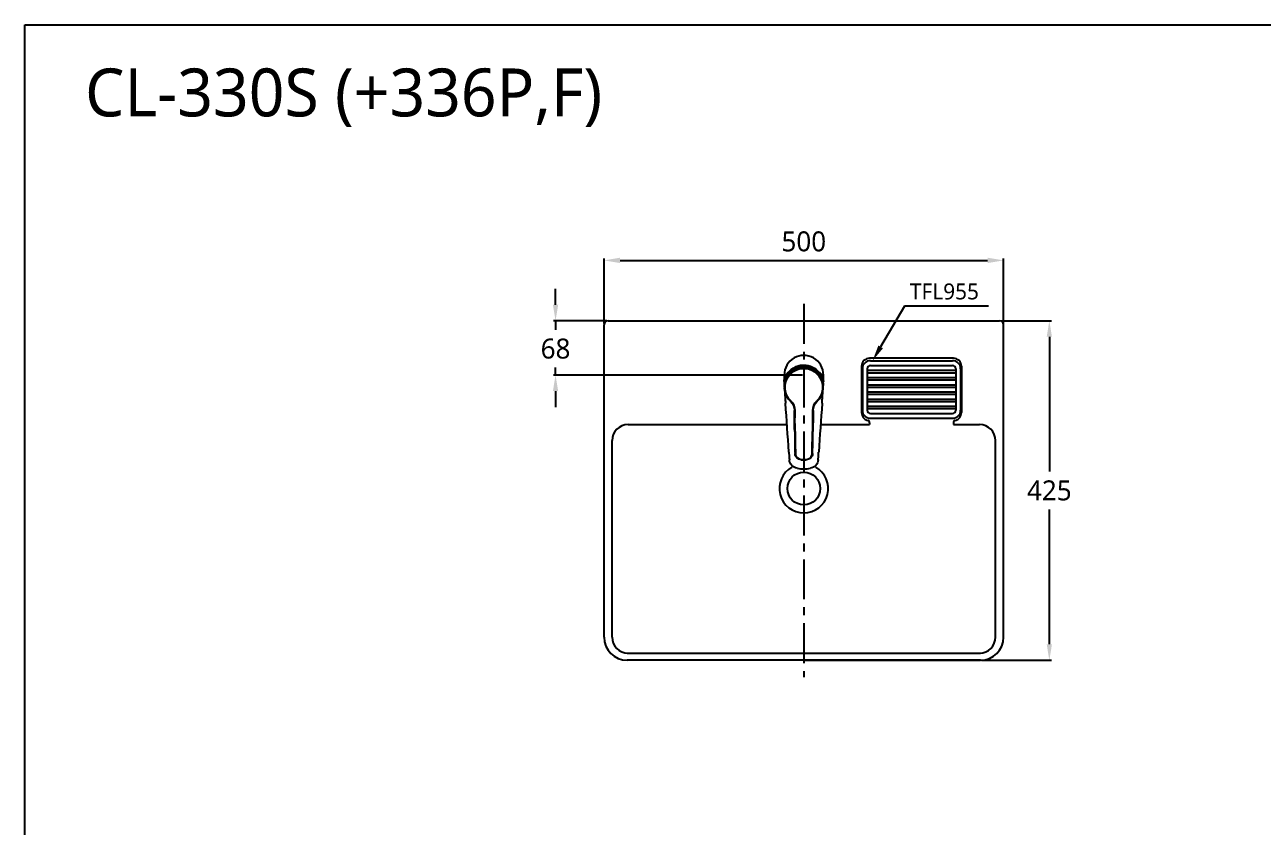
# Model space of a CAD drawing. Extents: x 3549 to 6649, y -51 to 2049.
# Drawn here: x 3549 to 5099, y 1045 to 2049 of the extents above; entities that cross this region are included whole.
import ezdxf

# ---------------------------------------------------------------- set-up
doc = ezdxf.new("R2010")
doc.units = 0
doc.header["$LTSCALE"] = 20
doc.header["$MEASUREMENT"] = 0
doc.linetypes.add('CENTER', pattern=[2, 1.25, -0.25, 0.25, -0.25])
doc.layers.get('0').update_dxf_attribs({"linetype": 'CONTINUOUS'})
doc.layers.get('DEFPOINTS').update_dxf_attribs({"linetype": 'CONTINUOUS'})
for name, color, linetype in [('1', 7, 'CONTINUOUS'), ('5', 5, 'CONTINUOUS'), ('BASE', 3, 'CONTINUOUS'), ('CENTER', 2, 'CENTER')]:
    doc.layers.add(name, color=color, linetype=linetype)
doc.styles.add('GHS', font='romans.shx', dxfattribs={"bigfont": 'whgtxt.shx'})
doc.styles.get("Standard").update_dxf_attribs({"font": 'NanumGothic.ttf'})
doc.dimstyles.new('Standard$0', dxfattribs={"dimtxt": 0.18, "dimasz": 0.18, "dimexe": 0.18, "dimexo": 0.0625, "dimgap": 0.09, "dimtad": 0, "dimtih": 1, "dimtoh": 1, "dimdec": 4, "dimzin": 0, "dimdsep": 46, "dimtxsty": 'Standard', "dimcen": 0.09, "dimadec": 0, "dimazin": 0, "dimtfac": 1, "dimtdec": 4, "dimtofl": 0, "dimtmove": 0, "dimatfit": 3, "dimfxl": 0, "dimtolj": 1, "dimtzin": 0, "dimarcsym": 0})

# ---------------------------------------------------------------- blocks, each defined once
blk = doc.blocks.new('*D95')
at = {"color": 3, "lineweight": -2}
for p, q in [((4274.2, 1675), (4274.2, 1756.6)), ((4294.2, 1754.1), (4754.2, 1754.1)), ((4774.2, 1675), (4774.2, 1756.6))]:
    blk.add_line(p, q, dxfattribs=at)
at = {"color": 3}
for points in [[(4294.2, 1757.4), (4294.2, 1750.7), (4274.2, 1754.1)], [(4754.2, 1757.4), (4754.2, 1750.7), (4774.2, 1754.1)]]:
    blk.add_solid(points, dxfattribs=at)
at = {"layer": 'DEFPOINTS', "color": 0}
for p in [(4774.2, 1754.1), (4274.2, 1673.5), (4774.2, 1673.5)]:
    blk.add_point(p, dxfattribs=at)
at = {"color": 2, "insert": (4524.2, 1777.7), "char_height": 25, "attachment_point": 5}
blk.add_mtext('\\A1;500', dxfattribs=at)
blk = doc.blocks.new('*D96')
at = {"color": 3, "lineweight": -2}
for p, q in [((4213.5, 1698.5), (4213.5, 1718.5)), ((4277.7, 1678.5), (4211, 1678.5)), ((4213.5, 1678.5), (4213.5, 1667.1)), ((4213.5, 1610.5), (4213.5, 1619.9)), ((4522.7, 1610.5), (4211, 1610.5)), ((4213.5, 1590.5), (4213.5, 1570.5))]:
    blk.add_line(p, q, dxfattribs=at)
at = {"color": 3}
for points in [[(4210.2, 1698.5), (4216.8, 1698.5), (4213.5, 1678.5)], [(4210.2, 1590.5), (4216.8, 1590.5), (4213.5, 1610.5)]]:
    blk.add_solid(points, dxfattribs=at)
at = {"layer": 'DEFPOINTS', "color": 0}
for p in [(4279.2, 1678.5), (4213.5, 1610.5), (4524.2, 1610.5)]:
    blk.add_point(p, dxfattribs=at)
at = {"color": 2, "insert": (4213.5, 1643.5), "char_height": 25, "width": 39.092, "attachment_point": 5}
blk.add_mtext('\\A1;68', dxfattribs=at)
blk = doc.blocks.new('*D99')
at = {"color": 3, "lineweight": -2}
for p, q in [((4770.7, 1678.5), (4834, 1678.5)), ((4831.5, 1658.5), (4831.5, 1489.6)), ((4831.5, 1273.5), (4831.5, 1442.4)), ((4746.7, 1253.5), (4834, 1253.5))]:
    blk.add_line(p, q, dxfattribs=at)
at = {"color": 3}
for points in [[(4828.2, 1658.5), (4834.8, 1658.5), (4831.5, 1678.5)], [(4828.2, 1273.5), (4834.8, 1273.5), (4831.5, 1253.5)]]:
    blk.add_solid(points, dxfattribs=at)
at = {"layer": 'DEFPOINTS', "color": 0}
for p in [(4769.2, 1678.5), (4745.2, 1253.5), (4831.5, 1253.5)]:
    blk.add_point(p, dxfattribs=at)
at = {"color": 2, "insert": (4831.5, 1466), "char_height": 25, "attachment_point": 5}
blk.add_mtext('\\A1;425', dxfattribs=at)

msp = doc.modelspace()

# ---------------------------------------------------------------- linework, layer by layer
for p, q in [((4711.5, 1631.5), (4606.5, 1631.5)), ((4596.5, 1621.5), (4596.5, 1563.5)), ((4721.5, 1621.5), (4721.5, 1563.5)), ((4606.5, 1550.9), (4606.5, 1548.5)), ((4711.5, 1550.9), (4711.5, 1548.5))]:
    msp.add_line(p, q)
for centre, radius, start, end in [((4279.2, 1673.5), 5, 90, 180), ((4769.2, 1673.5), 5, 0, 90), ((4606.5, 1621.5), 10, 90, 180), ((4711.5, 1621.5), 10, 0, 90), ((4606.5, 1563.5), 10, 180, 256.6576), ((4603.5, 1550.9), 3, 0, 76.6576), ((4714.5, 1550.9), 3, 103.3424, 180), ((4711.5, 1563.5), 10, 283.3424, 0), ((4304.2, 1528.5), 20, 90, 180), ((4744.2, 1528.5), 20, 0, 90)]:
    msp.add_arc(centre, radius, start, end)
at = {"layer": '1', "color": 3}
for p, q in [((4650.3, 1696.8, -45.1), (4620.4, 1645.8, -45.1)), ((4755.5, 1696.8, -45.1), (4650.3, 1696.8, -45.1))]:
    msp.add_line(p, q, dxfattribs=at)
at = {"layer": '1', "color": 7, "linetype": 'Continuous', "lineweight": -3}
for p, q in [((4279.2, 1678.5), (4769.2, 1678.5)), ((4274.2, 1282.5), (4274.2, 1673.5)), ((4774.2, 1282.5), (4774.2, 1673.5)), ((4304.2, 1548.5), (4503.1, 1548.5)), ((4512.7, 1548.5), (4513.2, 1548.5)), ((4535.2, 1548.5), (4535.7, 1548.5)), ((4545.2, 1548.5), (4606.5, 1548.5)), ((4711.5, 1548.5), (4744.2, 1548.5)), ((4284.2, 1282.5), (4284.2, 1528.5)), ((4764.2, 1282.5), (4764.2, 1528.5)), ((4745.2, 1253.5), (4303.2, 1253.5))]:
    msp.add_line(p, q, dxfattribs=at)
at = {"layer": '1', "color": 7, "linetype": 'Continuous'}
for p, q in [((4521.2, 1620.7, 36.5), (4521.2, 1621.1, 36.5)), ((4527.2, 1621.1, 36.5), (4527.2, 1620.7, 36.5)), ((4500.2, 1598.8, 36.5), (4500.2, 1595.2, 36.5)), ((4548.2, 1595.2, 36.5), (4548.2, 1598.8, 36.5)), ((4512.6, 1556.8, 36.5), (4512.5, 1566.3, 36.5)), ((4513, 1566.3, 36.5), (4513.1, 1556.8, 36.5)), ((4535.3, 1556.8, 36.5), (4535.4, 1566.3, 36.5)), ((4535.9, 1566.3, 36.5), (4535.8, 1556.8, 36.5)), ((4535.6, 1540, 36.5), (4535.6, 1540, 36.5)), ((4521.1, 1504.5, 36.5), (4521.1, 1505, 36.5)), ((4521.1, 1505, 36.5), (4527.3, 1505, 36.5)), ((4521.1, 1504.5, 36.5), (4527.3, 1504.5, 36.5)), ((4527.3, 1504.5, 36.5), (4527.3, 1505, 36.5))]:
    msp.add_line(p, q, dxfattribs=at)
at = {"layer": '1', "color": 7}
for p, q in [((4303.2, 1262.5), (4745.2, 1262.5)), ((4524.2, 1253.5), (4745.2, 1253.5))]:
    msp.add_line(p, q, dxfattribs=at)
at = {"layer": '1', "color": 7, "linetype": 'Continuous', "lineweight": -3}
msp.add_circle((4524.2, 1468.5), 20.5, dxfattribs=at)
for centre, radius, start, end in [((4524.2, 1468.5), 30.5, 119.142, 60.858), ((4303.2, 1282.5), 29, 180, 270)]:
    msp.add_arc(centre, radius, start, end, dxfattribs=at)
at = {"layer": '1', "color": 7}
msp.add_arc((4304.2, 1282.5), 20, 180, 270, dxfattribs=at)
at = {"layer": '1', "color": 7, "lineweight": -3}
for centre, radius in [((4744.2, 1282.5), 20), ((4745.2, 1282.5), 29)]:
    msp.add_arc(centre, radius, 270, 0, dxfattribs=at)
at = {"layer": '1', "color": 7, "linetype": 'Continuous', "extrusion": (0, 0, -1)}
for centre, major_axis, ratio, start_param, end_param in [((4524.2, 1595.2, 36.5), (0, -24.2), 0.992851, 0.765013, 5.518172), ((4524.2, 1595.2, 36.5), (0, -23.7), 0.992543, 0.765013, 5.518172), ((4524.2, 1598.8, 36.5), (-24, 0), 0.935718, 0, 1.445468), ((4524.2, 1598.8, 36.5), (-24, 0), 0.935718, 1.696124, 3.141593), ((4496.5, 1566.1, 36.5), (0, -16.1), 0.992083, 3.906606, 4.700928), ((4496.5, 1566.1, 36.5), (0, -16.6), 0.992543, 3.906606, 4.700928), ((4551.9, 1566.1, 36.5), (0, -16.6), 0.992543, 1.582257, 2.37658), ((4551.9, 1566.1, 36.5), (0, -16.1), 0.992083, 1.582257, 2.37658), ((4519.6, 1557.2, 36.5), (-2.5, 218.6), 0.032013, 4.633846, 4.710991), ((4519.6, 1557.2, 36.5), (-2.5, 218.6), 0.029729, 4.633846, 4.710991), ((4528.8, 1557.2, 36.5), (-2.5, -218.6), 0.029729, 4.713787, 4.790932), ((4528.8, 1557.2, 36.5), (-2.5, -218.6), 0.032013, 4.713787, 4.790932)]:
    msp.add_ellipse(centre, major_axis=major_axis, ratio=ratio, start_param=start_param, end_param=end_param, dxfattribs=at)
at = {"layer": '1', "color": 7, "linetype": 'Continuous'}
for centre, major_axis, ratio, start_param, end_param in [((4507.9, 1578.1, 36.5), (-0.348, -0.359), 0.000015, 4.712373, 6.371212), ((4513, 1566.3, 36.5), (-0.5, -0.006), 0.000022, 4.712434, 6.281756), ((4535.4, 1566.3, 36.5), (-0.5, 0.006), 0.000022, 3.142304, 4.712343), ((4540.4, 1578.1, 36.5), (0.348, -0.359), 0.000015, 6.195158, 7.853998), ((4513.1, 1556.8, 36.5), (-0.5, -0.006), 0.000022, 4.712434, 6.281756), ((4535.3, 1556.8, 36.5), (-0.5, 0.006), 0.000022, 3.142304, 4.712343), ((4513.3, 1540, 36.5), (-0.5, -0.007), 0.000022, 4.712445, 6.283744), ((4535.1, 1540, 36.5), (-0.5, 0.007), 0.000022, 3.142373, 4.712333), ((4513.7, 1512.4, 36.5), (-0.5, -0.007), 0.000022, 4.712446, 6.284862), ((4534.7, 1512.4, 36.5), (-0.5, 0.007), 0.000022, 3.142383, 4.712333)]:
    msp.add_ellipse(centre, major_axis=major_axis, ratio=ratio, start_param=start_param, end_param=end_param, dxfattribs=at)
for points, knots in [([(4527.2, 1620.7, 36.5), (4527.2, 1620.7, 36.5), (4527.1, 1620.6, 36.5), (4526.9, 1620.6, 36.5), (4526.7, 1620.6, 36.5), (4526.3, 1620.5, 36.5), (4526.1, 1620.5, 36.5), (4525.5, 1620.5, 36.5), (4525.2, 1620.5, 36.5), (4524.5, 1620.5, 36.5), (4524.2, 1620.5, 36.5), (4523.5, 1620.5, 36.5), (4523.2, 1620.5, 36.5), (4522.6, 1620.5, 36.5), (4522.3, 1620.5, 36.5), (4521.8, 1620.6, 36.5), (4521.6, 1620.6, 36.5), (4521.3, 1620.6, 36.5), (4521.2, 1620.6, 36.5), (4521.2, 1620.7, 36.5), (4521.2, 1620.7, 36.5), (4521.2, 1620.7, 36.5)], [0, 0, 0, 0, 0.106849, 0.106849, 0.213662, 0.213662, 0.32101, 0.32101, 0.428728, 0.428728, 0.535874, 0.535874, 0.642403, 0.642403, 0.74922, 0.74922, 0.856785, 0.856785, 0.964404, 0.964404, 1, 1, 1, 1]), ([(4513.3, 1540, 36.5), (4513.3, 1535.7, 36.5), (4513.4, 1531.3, 36.5), (4513.5, 1522.1, 36.5), (4513.6, 1517.3, 36.5), (4513.7, 1512.4, 36.5)], [0, 0, 0, 0, 0.471221, 0.471221, 1, 1, 1, 1]), ([(4534.7, 1512.4, 36.5), (4534.7, 1516.7, 36.5), (4534.8, 1521.1, 36.5), (4534.9, 1530.3, 36.5), (4535, 1535.1, 36.5), (4535.1, 1540, 36.5)], [0, 0, 0, 0, 0.471221, 0.471221, 1, 1, 1, 1]), ([(4521.1, 1504.6, 36.5), (4519, 1504.6, 36.5), (4517, 1505.4, 36.5), (4514.1, 1508.3, 36.5), (4513.2, 1510.3, 36.5), (4513.2, 1512.4, 36.5)], [0, 0, 0, 0, 0.5, 0.5, 1, 1, 1, 1]), ([(4513.7, 1512.4, 36.5), (4513.7, 1510.5, 36.5), (4514.5, 1508.6, 36.5), (4517.2, 1505.9, 36.5), (4519.1, 1505, 36.5), (4521.1, 1505, 36.5)], [0, 0, 0, 0, 0.5, 0.5, 1, 1, 1, 1]), ([(4527.3, 1505, 36.5), (4529.2, 1505, 36.5), (4531.1, 1505.8, 36.5), (4533.8, 1508.6, 36.5), (4534.6, 1510.5, 36.5), (4534.7, 1512.4, 36.5)], [0, 0, 0, 0, 0.5, 0.5, 1, 1, 1, 1]), ([(4535.2, 1512.4, 36.5), (4535.1, 1510.3, 36.5), (4534.3, 1508.3, 36.5), (4531.4, 1505.4, 36.5), (4529.3, 1504.6, 36.5), (4527.3, 1504.6, 36.5)], [0, 0, 0, 0, 0.5, 0.5, 1, 1, 1, 1])]:
    msp.add_open_spline(points, degree=3, knots=knots, dxfattribs=at)
for points in [[(4512.8, 1540, 36.5), (4513, 1526.2, 36.5), (4513.2, 1512.4, 36.5)], [(4535.2, 1512.4, 36.5), (4535.4, 1526.2, 36.5), (4535.6, 1540, 36.5)]]:
    msp.add_open_spline(points, degree=2, dxfattribs=at)
at = {"layer": '1', "color": 3}
msp.add_solid([(4623.3, 1644.1, -45.1), (4617.5, 1647.5, -45.1), (4610.3, 1628.5, -45.1)], dxfattribs=at)
at = {"layer": '5', "color": 7, "linetype": 'Continuous'}
for p, q in [((4499.7, 1610.5, 36.5), (4499.7, 1602.6, 36.5)), ((4548.7, 1602.6, 36.5), (4548.7, 1610.5, 36.5))]:
    msp.add_line(p, q, dxfattribs=at)
at = {"layer": '5', "color": 212}
msp.add_lwpolyline([(3549.2, 2049), (6649.2, 2049), (6649.2, -51), (3549.2, -51)], close=True, dxfattribs=at)
at = {"layer": '5', "color": 7, "linetype": 'Continuous'}
msp.add_ellipse((4524.2, 1610.5), major_axis=(0, -24.7), ratio=0.992546, start_param=1.570796, end_param=4.712389, dxfattribs=at)
at = {"layer": '5', "color": 7, "linetype": 'Continuous', "extrusion": (0, 0, -1)}
for major_axis, start_param, end_param in [((-300.5, 4332.8), 4.757445, 4.771564), ((-300.5, -4332.8), 4.653214, 4.667333)]:
    msp.add_ellipse((4524.2, 1319.3, 36.5), major_axis=major_axis, ratio=0.001187, start_param=start_param, end_param=end_param, dxfattribs=at)
at = {"layer": '5', "color": 7, "linetype": 'Continuous'}
for points, degree in [([(4504.5, 1613.4, 36.5), (4504.4, 1613.4, 36.5), (4504.2, 1613.4, 36.5), (4503.6, 1613, 36.5), (4502.8, 1612.3, 36.5), (4502.1, 1611.2, 36.5), (4501.3, 1609.9, 36.5), (4500.6, 1608.3, 36.5), (4500, 1606.4, 36.5), (4499.8, 1604.9, 36.5), (4499.7, 1604.2, 36.5)], 3), ([(4548.6, 1604.2, 36.5), (4548.5, 1604.9, 36.5), (4548.3, 1606.4, 36.5), (4547.8, 1608.3, 36.5), (4547.1, 1609.9, 36.5), (4546.3, 1611.2, 36.5), (4545.5, 1612.3, 36.5), (4544.8, 1613, 36.5), (4544.2, 1613.4, 36.5), (4543.9, 1613.4, 36.5), (4543.8, 1613.4, 36.5)], 3), ([(4499.7, 1604.2, 36.5), (4499.7, 1604.1, 36.5), (4499.7, 1603.9, 36.5), (4499.7, 1603.8, 36.5)], 3), ([(4499.7, 1603.9, 36.5), (4499.7, 1603.4, 36.5), (4499.7, 1602.8, 36.5), (4499.7, 1602.1, 36.5)], 3), ([(4499.7, 1603.9, 36.5), (4499.7, 1603.8, 36.5), (4499.7, 1603.7, 36.5), (4499.7, 1603.7, 36.5)], 3), ([(4499.7, 1602.3, 36.5), (4499.7, 1602.8, 36.5), (4499.7, 1603.2, 36.5), (4499.7, 1603.7, 36.5)], 3), ([(4499.7, 1602.6, 36.5), (4499.7, 1602.2, 36.5)], 1), ([(4502.1, 1609.6, 36.5), (4502.1, 1609.5, 36.5), (4502.1, 1609.5, 36.5), (4502.1, 1609.4, 36.5)], 3), ([(4546.3, 1609.4, 36.5), (4546.3, 1609.5, 36.5), (4546.2, 1609.5, 36.5), (4546.2, 1609.6, 36.5)], 3), ([(4548.6, 1603.8, 36.5), (4548.6, 1603.9, 36.5), (4548.6, 1604.1, 36.5), (4548.6, 1604.2, 36.5)], 3), ([(4548.6, 1603.7, 36.5), (4548.6, 1603.7, 36.5), (4548.6, 1603.8, 36.5), (4548.6, 1603.9, 36.5)], 3), ([(4548.7, 1602.1, 36.5), (4548.7, 1602.8, 36.5), (4548.6, 1603.4, 36.5), (4548.6, 1603.9, 36.5)], 3), ([(4548.6, 1603.7, 36.5), (4548.6, 1603.2, 36.5), (4548.7, 1602.8, 36.5), (4548.7, 1602.3, 36.5)], 3), ([(4548.7, 1602.2, 36.5), (4548.7, 1602.6, 36.5)], 1), ([(4505.5, 1514.1, 36.5), (4505.7, 1511.7, 36.5), (4505.8, 1509.3, 36.5), (4506, 1506.9, 36.5)], 3), ([(4542.4, 1506.9, 36.5), (4542.5, 1509.3, 36.5), (4542.7, 1511.7, 36.5), (4542.8, 1514.1, 36.5)], 3), ([(4515.8, 1493.8, 36.5), (4521.4, 1493, 36.5), (4527, 1493, 36.5), (4532.5, 1493.8, 36.5)], 3)]:
    msp.add_open_spline(points, degree=degree, dxfattribs=at)
for points, knots in [([(4502.1, 1609.4, 36.5), (4502.3, 1610, 36.5), (4502.6, 1610.5, 36.5), (4503, 1611.4, 36.5), (4503.2, 1611.6, 36.5), (4503.3, 1612.1, 36.5), (4503.2, 1612.1, 36.5), (4502.8, 1611.9, 36.5), (4502.4, 1611.5, 36.5), (4501.5, 1610.1, 36.5), (4501, 1609.2, 36.5), (4500.4, 1607.5, 36.5), (4500.2, 1606.9, 36.5), (4499.9, 1605.5, 36.5), (4499.8, 1604.8, 36.5), (4499.7, 1603.9, 36.5)], [0, 0, 0, 0, 0.0625, 0.0625, 0.125, 0.125, 0.25, 0.25, 0.5, 0.5, 0.75, 0.75, 0.875, 0.875, 1, 1, 1, 1]), ([(4504.5, 1613.4, 36.5), (4504.1, 1612.8, 36.5), (4503.2, 1611.5, 36.5), (4502.4, 1610.1, 36.5), (4502.1, 1609.4, 36.5)], [0, 0, 0, 0, 0.500004, 1, 1, 1, 1]), ([(4504.5, 1613.4, 36.5), (4506.8, 1616.4, 36.5), (4509.8, 1618.9, 36.5), (4514.9, 1621.4, 36.5), (4516.7, 1622, 36.5), (4520.4, 1622.9, 36.5), (4522.2, 1623.1, 36.5), (4528, 1623.1, 36.5), (4531.8, 1622.2, 36.5), (4538.5, 1618.9, 36.5), (4541.5, 1616.4, 36.5), (4543.8, 1613.4, 36.5)], [0, 0, 0, 0, 0.25, 0.25, 0.375, 0.375, 0.5, 0.5, 0.75, 0.75, 1, 1, 1, 1]), ([(4546.3, 1609.4, 36.5), (4545.9, 1610.1, 36.5), (4545.2, 1611.5, 36.5), (4544.3, 1612.8, 36.5), (4543.8, 1613.4, 36.5)], [0, 0, 0, 0, 0.499996, 1, 1, 1, 1]), ([(4548.6, 1603.9, 36.5), (4548.5, 1604.8, 36.5), (4548.4, 1605.5, 36.5), (4548.1, 1606.9, 36.5), (4547.9, 1607.5, 36.5), (4547.3, 1609.2, 36.5), (4546.9, 1610.1, 36.5), (4546, 1611.5, 36.5), (4545.5, 1611.9, 36.5), (4545.1, 1612.1, 36.5), (4545.1, 1612.1, 36.5), (4545.2, 1611.6, 36.5), (4545.3, 1611.4, 36.5), (4545.7, 1610.5, 36.5), (4546, 1610, 36.5), (4546.3, 1609.4, 36.5)], [0, 0, 0, 0, 0.125, 0.125, 0.25, 0.25, 0.5, 0.5, 0.75, 0.75, 0.875, 0.875, 0.9375, 0.9375, 1, 1, 1, 1]), ([(4499.7, 1603.7, 36.5), (4499.8, 1604.5, 36.5), (4499.9, 1605.1, 36.5), (4500.2, 1606.5, 36.5), (4500.3, 1607.1, 36.5), (4500.9, 1608.7, 36.5), (4501.3, 1609.6, 36.5), (4502.2, 1611, 36.5), (4502.6, 1611.6, 36.5), (4503, 1611.9, 36.5), (4503.2, 1612, 36.5), (4503.1, 1611.7, 36.5), (4503.1, 1611.5, 36.5), (4502.7, 1610.7, 36.5), (4502.4, 1610.1, 36.5), (4502.1, 1609.6, 36.5)], [0, 0, 0, 0, 0.125, 0.125, 0.25, 0.25, 0.5, 0.5, 0.75, 0.75, 0.875, 0.875, 0.9375, 0.9375, 1, 1, 1, 1]), ([(4502.1, 1609.6, 36.5), (4501, 1607.4, 36.5), (4500.3, 1605, 36.5), (4499.8, 1601.9, 36.5), (4499.8, 1601.1, 36.5), (4499.7, 1600.3, 36.5)], [0, 0, 0, 0, 0.758346, 0.758346, 1, 1, 1, 1]), ([(4502.1, 1609.4, 36.5), (4502.1, 1609.4, 36.5), (4501.3, 1607.8, 36.5), (4500.2, 1604.7, 36.5), (4499.6, 1600.6, 36.5), (4499.7, 1598, 36.5), (4499.8, 1596.7, 36.5), (4499.8, 1595.9, 36.5), (4500, 1594.2, 36.5), (4500.1, 1592.6, 36.5), (4500.2, 1591.5, 36.5)], [0, 0, 0, 0, 0.00964, 0.277538, 0.544008, 0.678609, 0.71237, 0.746136, 0.813663, 1, 1, 1, 1]), ([(4499.7, 1603.9, 36.5), (4499.7, 1603.9, 36.5), (4499.7, 1604, 36.5), (4499.7, 1604.1, 36.5), (4499.7, 1604.2, 36.5)], [0, 0, 0, 0, 0.363263, 1, 1, 1, 1]), ([(4546.2, 1609.6, 36.5), (4546, 1610.1, 36.5), (4545.6, 1610.7, 36.5), (4545.3, 1611.5, 36.5), (4545.2, 1611.7, 36.5), (4545.2, 1612, 36.5), (4545.3, 1611.9, 36.5), (4545.8, 1611.6, 36.5), (4546.2, 1611, 36.5), (4547.1, 1609.6, 36.5), (4547.5, 1608.7, 36.5), (4548, 1607.1, 36.5), (4548.2, 1606.5, 36.5), (4548.5, 1605.1, 36.5), (4548.6, 1604.5, 36.5), (4548.6, 1603.7, 36.5)], [0, 0, 0, 0, 0.0625, 0.0625, 0.125, 0.125, 0.25, 0.25, 0.5, 0.5, 0.75, 0.75, 0.875, 0.875, 1, 1, 1, 1]), ([(4548.6, 1600.3, 36.5), (4548.6, 1601.1, 36.5), (4548.5, 1601.9, 36.5), (4548, 1605, 36.5), (4547.3, 1607.4, 36.5), (4546.2, 1609.6, 36.5)], [0, 0, 0, 0, 0.241708, 0.241708, 1, 1, 1, 1]), ([(4548.1, 1591.5, 36.5), (4548.2, 1592.6, 36.5), (4548.3, 1594.2, 36.5), (4548.5, 1595.9, 36.5), (4548.6, 1596.7, 36.5), (4548.7, 1598, 36.5), (4548.7, 1600.6, 36.5), (4548.1, 1604.7, 36.5), (4547, 1607.8, 36.5), (4546.3, 1609.4, 36.5), (4546.3, 1609.4, 36.5)], [0, 0, 0, 0, 0.186337, 0.253864, 0.28763, 0.321391, 0.455992, 0.722462, 0.99036, 1, 1, 1, 1]), ([(4548.6, 1604.2, 36.5), (4548.6, 1604.1, 36.5), (4548.6, 1604, 36.5), (4548.6, 1603.9, 36.5), (4548.6, 1603.9, 36.5)], [0, 0, 0, 0, 0.636737, 1, 1, 1, 1]), ([(4500.2, 1591.5, 36.5), (4500.2, 1591, 36.5), (4500.4, 1588.8, 36.5), (4500.6, 1585.9, 36.5), (4500.8, 1582.6, 36.5), (4501, 1579.3, 36.5), (4501.2, 1576.8, 36.5), (4501.3, 1575.2, 36.5)], [0, 0, 0, 0, 0.093675, 0.395779, 0.546834, 0.69789, 1, 1, 1, 1]), ([(4547.1, 1575.2, 36.5), (4547.2, 1576.8, 36.5), (4547.3, 1579.3, 36.5), (4547.5, 1582.6, 36.5), (4547.8, 1585.9, 36.5), (4547.9, 1588.8, 36.5), (4548.1, 1591, 36.5), (4548.1, 1591.5, 36.5)], [0, 0, 0, 0, 0.30211, 0.453166, 0.604221, 0.906325, 1, 1, 1, 1]), ([(4515.8, 1493.8, 36.5), (4513.2, 1494.2, 36.5), (4510.8, 1495.5, 36.5), (4507.4, 1499.3, 36.5), (4506.4, 1501.8, 36.5), (4506.2, 1504.4, 36.5)], [0, 0, 0, 0, 0.5, 0.5, 1, 1, 1, 1]), ([(4542.2, 1504.4, 36.5), (4542, 1501.8, 36.5), (4541, 1499.3, 36.5), (4537.5, 1495.5, 36.5), (4535.1, 1494.2, 36.5), (4532.5, 1493.8, 36.5)], [0, 0, 0, 0, 0.5, 0.5, 1, 1, 1, 1])]:
    msp.add_open_spline(points, degree=3, knots=knots, dxfattribs=at)
for points, weights in [([(4506, 1506.9, 36.5), (4506.1, 1505.7, 36.5), (4506.2, 1504.4, 36.5)], [0.500000017234, 0.499999982766, 0.500000017234]), ([(4542.2, 1504.4, 36.5), (4542.3, 1505.7, 36.5), (4542.4, 1506.9, 36.5)], [0.500000019311, 0.499999980689, 0.500000019311])]:
    msp.add_rational_spline(points, weights, degree=2, dxfattribs=at)
at = {"layer": 'BASE', "linetype": 'Continuous'}
for p, q in [((4607.5, 1628.5, -45.1), (4710.5, 1628.5, -45.1)), ((4597.5, 1618.5, -45.1), (4597.5, 1566.5, -45.1)), ((4603.5, 1618.5, -45.1), (4603.5, 1566.5, -45.1)), ((4603.5, 1616.5, -45.1), (4714.5, 1616.5, -45.1)), ((4603.5, 1613.5, -45.1), (4714.5, 1613.5, -45.1)), ((4607.5, 1622.5, -45.1), (4710.5, 1622.5, -45.1)), ((4714.5, 1618.5, -45.1), (4714.5, 1566.5, -45.1)), ((4720.5, 1618.5, -45.1), (4720.5, 1566.5, -45.1)), ((4603.5, 1607.5, -45.1), (4714.5, 1607.5, -45.1)), ((4603.5, 1604.5, -45.1), (4714.5, 1604.5, -45.1)), ((4603.5, 1598.5, -45.1), (4714.5, 1598.5, -45.1)), ((4603.5, 1595.5, -45.1), (4714.5, 1595.5, -45.1)), ((4603.5, 1589.5, -45.1), (4714.5, 1589.5, -45.1)), ((4603.5, 1586.5, -45.1), (4714.5, 1586.5, -45.1)), ((4603.5, 1580.5, -45.1), (4714.5, 1580.5, -45.1)), ((4603.5, 1577.5, -45.1), (4714.5, 1577.5, -45.1)), ((4603.5, 1571.5, -45.1), (4714.5, 1571.5, -45.1)), ((4603.5, 1568.5, -45.1), (4714.5, 1568.5, -45.1)), ((4607.5, 1562.5, -45.1), (4710.5, 1562.5, -45.1)), ((4607.5, 1556.5, -45.1), (4710.5, 1556.5, -45.1))]:
    msp.add_line(p, q, dxfattribs=at)
for centre, radius, start, end in [((4607.5, 1618.5, -45.1), 10, 90, 180), ((4710.5, 1618.5, -45.1), 10, 0, 90), ((4607.5, 1618.5, -45.1), 4, 90, 180), ((4710.5, 1618.5, -45.1), 4, 0, 90), ((4607.5, 1566.5, -45.1), 10, 180, 270), ((4607.5, 1566.5, -45.1), 4, 180, 270), ((4710.5, 1566.5, -45.1), 10, 270, 0), ((4710.5, 1566.5, -45.1), 4, 270, 0)]:
    msp.add_arc(centre, radius, start, end, dxfattribs=at)
at = {"layer": 'CENTER', "color": 1, "linetype": 'CENTER', "ltscale": 2}
msp.add_line((4524.2, 1699.8), (4524.2, 1232.3), dxfattribs=at)

# ---------------------------------------------------------------- texts
at = {"insert": (3624.6, 1994.3), "char_height": 60, "width": 808.591, "attachment_point": 1, "style": 'GHS'}
msp.add_mtext('{\\fNanumGothic|b0|i0|c0|p50;CL-33\\fNanumGothic|b0|i0|c129|p50;0S \\fNanumGothic|b0|i0|c0|p50;(+336P\\fNanumGothic|b0|i0|c129|p50;,F\\fNanumGothic|b0|i0|c0|p50;)}', dxfattribs=at)
at = {"layer": '1', "color": 2, "insert": (4700.2, 1715.1, -45.1), "char_height": 20, "attachment_point": 5}
msp.add_mtext('TFL955', dxfattribs=at)

# ---------------------------------------------------------------- dimensions: what is measured, and where the dimension line sits
dim = msp.add_linear_dim(base=(4774.2, 1754.1), p1=(4274.2, 1673.5), p2=(4774.2, 1673.5), dimstyle='Standard$0', override={"dimtxt": 25, "dimasz": 20, "dimexe": 2.5, "dimexo": 1.5, "dimgap": 10, "dimtad": 1, "dimtih": 0, "dimtoh": 0, "dimdec": 0, "dimcen": 0, "dimclrd": 3, "dimclre": 3, "dimclrt": 2, "dimtdec": 0, "dimtofl": 1})
dim.commit()
dim.dimension.update_dxf_attribs({"geometry": '*D95', "text_midpoint": (4524.2, 1754.1), "dimtype": 160})
for base, p1, p2, picture, middle in [((4213.5, 1610.5), (4279.2, 1678.5), (4524.2, 1610.5), '*D96', (4213.5, 1643.5)), ((4831.5, 1253.5), (4769.2, 1678.5), (4745.2, 1253.5), '*D99', (4831.5, 1466))]:
    dim = msp.add_linear_dim(base=base, p1=p1, p2=p2, angle=90, dimstyle='Standard$0', override={"dimtxt": 25, "dimasz": 20, "dimexe": 2.5, "dimexo": 1.5, "dimgap": 10, "dimtad": 1, "dimdec": 0, "dimcen": 0, "dimclrd": 3, "dimclre": 3, "dimclrt": 2, "dimtdec": 0, "dimtofl": 1, "dimfxl": 1.25})
    dim.commit()
    dim.dimension.update_dxf_attribs({"geometry": picture, "text_midpoint": middle, "dimtype": 160})

doc.saveas('drawing.dxf')
